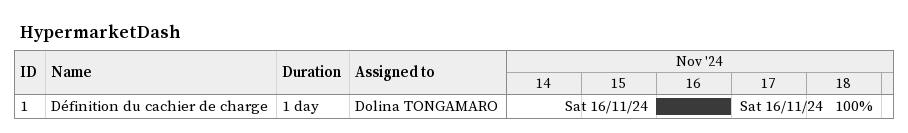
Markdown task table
HypermarketDash

| ID | Task | Duration | Start | Finish | Resources | % complete |
|---|---|---|---|---|---|---|
| 1 | Définition du cachier de charge | 1d | 2024-11-16 | 2024-11-16 | Dolina TONGAMARO | 100 |
